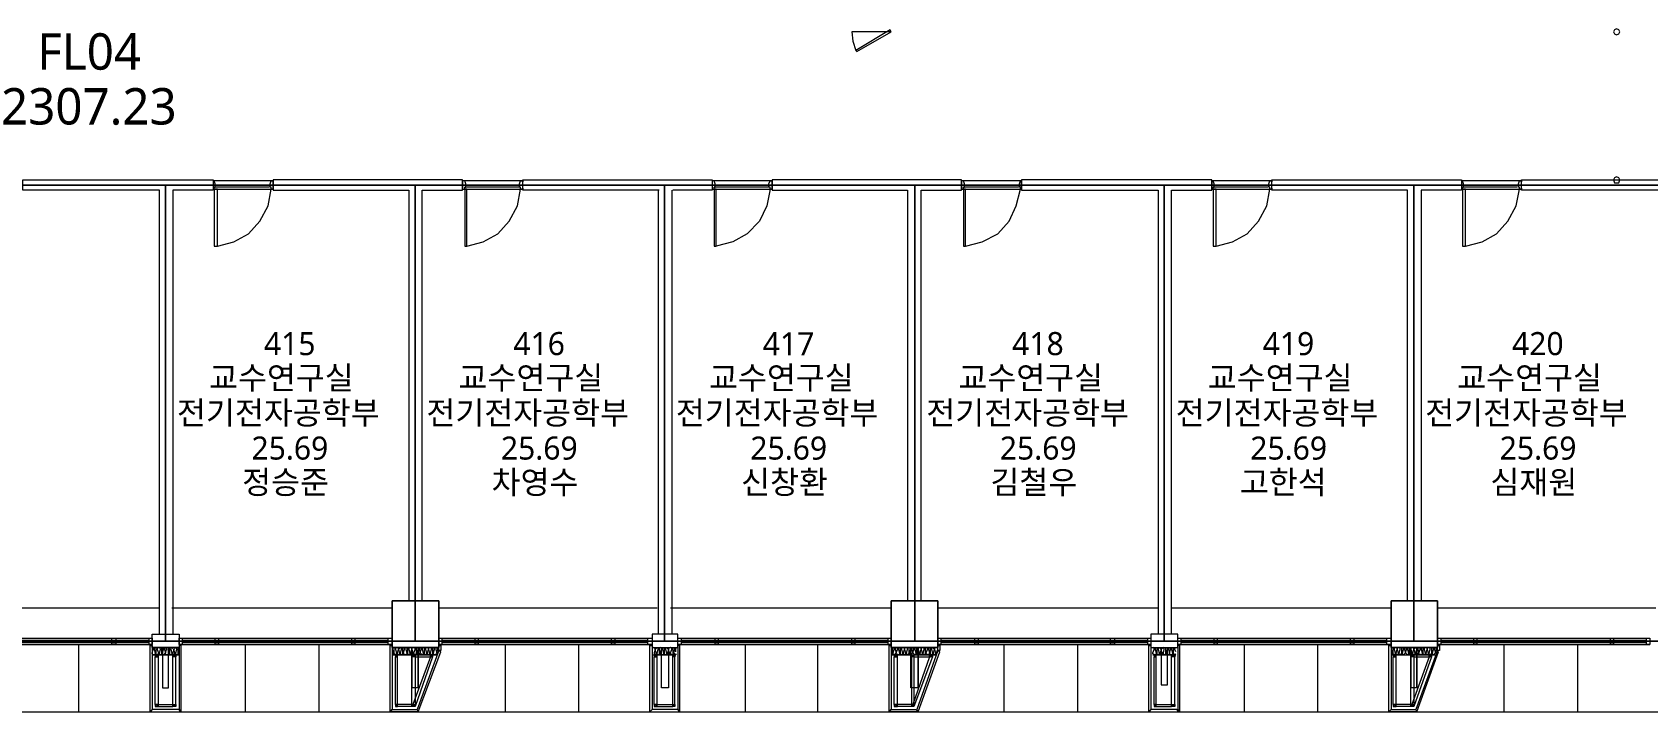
# Model space of a CAD drawing. Header units: millimetres. Extents: x -4005 to 126991, y -1911 to 106703.
# Drawn here: x 73449 to 97711, y 19414 to 29620 of the extents above; entities that cross this region are included whole.
import ezdxf

# ---------------------------------------------------------------- set-up
doc = ezdxf.new("R2010")
doc.units = ezdxf.units.MM
doc.layers.add('PDF_문자', color=7, linetype='Continuous')
doc.layers.add('PDF_형상', color=7, linetype='Continuous')
doc.styles.add('PDF 맑은 고딕', font='malgun.ttf')

msp = doc.modelspace()

# ---------------------------------------------------------------- linework, layer by layer
at = {"layer": 'PDF_형상', "lineweight": 5}
for points in [[(80953, 49975), (80953, 42482), (79306, 42482), (79306, 38969), (82943, 38969), (86456, 38969), (97944, 38969), (103571, 38969), (109447, 38969), (109447, 29704), (109447, 24435), (105452, 24435), (105452, 20471), (101706, 20471), (97944, 20471), (94198, 20471), (90451, 20471), (86705, 20471), (82943, 20471), (79197, 20471), (75451, 20471), (71704, 20471)], [(86347, 29627), (86332, 29658), (85819, 29347), (85834, 29331), (86347, 29627), (85757, 29627), (85772, 29487), (85819, 29347)], [(71704, 27326), (75451, 27326), (79197, 27326), (82943, 27326), (86705, 27326), (90451, 27326), (94198, 27326), (97944, 27326)], [(75357, 20580), (75357, 27248), (73305, 27248), (73305, 27404), (76166, 27404), (76166, 27248), (75559, 27248), (75559, 20580)], [(76166, 27279), (76166, 27264), (76181, 27264), (76181, 27295), (76197, 27295), (76197, 27342), (76181, 27388), (76166, 27388), (76166, 27373)], [(77005, 27295), (76197, 27295)], [(76212, 27264), (77021, 27264)], [(76228, 26409), (76477, 26471), (76694, 26595), (76865, 26782), (76990, 27015), (77036, 27264)], [(77067, 27279), (77067, 27264), (77036, 27264), (77036, 27295), (77021, 27295), (77021, 27342), (77036, 27388), (77067, 27388), (77067, 27373)], [(79306, 21077), (79306, 27248), (79912, 27248), (79912, 27404), (77067, 27404), (77067, 27248), (79104, 27248), (79104, 21077)], [(79912, 27279), (79912, 27264), (79943, 27264), (79943, 27295), (79959, 27295), (79959, 27342), (79943, 27388), (79912, 27388), (79912, 27373)], [(80767, 27295), (79943, 27295)], [(79959, 27264), (80767, 27264)], [(79974, 26409), (80223, 26471), (80440, 26595), (80611, 26782), (80736, 27015), (80782, 27264)], [(80814, 27279), (80814, 27264), (80782, 27264), (80782, 27295), (80767, 27295), (80767, 27342), (80782, 27388), (80814, 27388), (80814, 27373)], [(82865, 27248), (80814, 27248), (80814, 27404), (83658, 27404), (83658, 27248), (83068, 27248)], [(82850, 27248), (82850, 20580)], [(83052, 27248), (83052, 20580)], [(83658, 27279), (83658, 27264), (83689, 27264), (83689, 27295), (83705, 27295), (83705, 27342), (83689, 27388), (83658, 27388), (83658, 27373)], [(84513, 27295), (83689, 27295)], [(83705, 27264), (84529, 27264), (84482, 27015), (84373, 26782), (84187, 26595), (83969, 26471), (83720, 26409)], [(84560, 27279), (84560, 27264), (84529, 27264), (84529, 27295), (84513, 27295), (84513, 27342), (84529, 27388), (84560, 27388), (84560, 27373)], [(86798, 21077), (86798, 27248), (87404, 27248), (87404, 27404), (84560, 27404), (84560, 27248), (86596, 27248), (86596, 21077)], [(87404, 27279), (87404, 27264), (87436, 27264), (87436, 27295), (87451, 27295), (87451, 27342), (87436, 27388), (87404, 27388), (87404, 27373)], [(88259, 27295), (87436, 27295)], [(87467, 27264), (88275, 27264)], [(87467, 26409), (87715, 26471), (87949, 26595), (88120, 26782), (88228, 27015), (88291, 27264)], [(88306, 27279), (88306, 27264), (88291, 27264), (88291, 27295), (88275, 27295), (88275, 27342), (88291, 27388), (88306, 27388), (88306, 27373)], [(90560, 20580), (90560, 27248), (91166, 27248), (91166, 27404), (88306, 27404), (88306, 27248), (90358, 27248), (90358, 20580)], [(91166, 27279), (91166, 27264), (91182, 27264), (91182, 27295), (91197, 27295), (91197, 27342), (91182, 27388), (91166, 27388), (91166, 27373)], [(92006, 27295), (91182, 27295)], [(91213, 27264), (92021, 27264)], [(91228, 26409), (91477, 26471), (91695, 26595), (91866, 26782), (91990, 27015), (92037, 27264)], [(92068, 27279), (92068, 27264), (92037, 27264), (92037, 27295), (92021, 27295), (92021, 27342), (92037, 27388), (92068, 27388), (92068, 27373)], [(94104, 21077), (94104, 27248), (92068, 27248), (92068, 27404), (94913, 27404), (94913, 27248), (94306, 27248), (94306, 21077)], [(94913, 27279), (94913, 27264), (94928, 27264), (94928, 27295), (94944, 27295), (94944, 27342), (94928, 27388), (94913, 27388), (94913, 27373)], [(95752, 27295), (94944, 27295)], [(94959, 27264), (95768, 27264)], [(94975, 26409), (95223, 26471), (95441, 26595), (95612, 26782), (95736, 27015), (95783, 27264)], [(95814, 27279), (95814, 27264), (95783, 27264), (95783, 27295), (95768, 27295), (95768, 27342), (95783, 27388), (95814, 27388), (95814, 27373)], [(97866, 27248), (95814, 27248), (95814, 27404), (98659, 27404), (98659, 27248), (98053, 27248), (98053, 20580)], [(75342, 20968), (72046, 20968)], [(78855, 20968), (75544, 20968)], [(82834, 20968), (79554, 20968)], [(86347, 20968), (83036, 20968)], [(90358, 20968), (87047, 20968)], [(93856, 20968), (90560, 20968)], [(97835, 20968), (94555, 20968)], [(72046, 20518), (75249, 20518)], [(72046, 20424), (75249, 20424)], [(72093, 20486), (75202, 20486)], [(72093, 20455), (75202, 20455)], [(74145, 20424), (74145, 19414)], [(75653, 20518), (78855, 20518)], [(75653, 20424), (78855, 20424)], [(75699, 20486), (78793, 20486)], [(75699, 20455), (78793, 20455)], [(76648, 20424), (76648, 19414)], [(77751, 20424), (77751, 19414)], [(79554, 20518), (82757, 20518)], [(79554, 20424), (82757, 20424)], [(79601, 20486), (82694, 20486)], [(79601, 20455), (82694, 20455)], [(80549, 20424), (80549, 19414)], [(81653, 20424), (81653, 19414)], [(83145, 20518), (86347, 20518)], [(83145, 20424), (86347, 20424)], [(83192, 20486), (86301, 20486)], [(83192, 20455), (86301, 20455)], [(84156, 20424), (84156, 19414)], [(85244, 20424), (85244, 19414)], [(87047, 20518), (90249, 20518)], [(87047, 20424), (90249, 20424)], [(87094, 20486), (90203, 20486)], [(87094, 20455), (90203, 20455)], [(88042, 20424), (88042, 19414)], [(89146, 20424), (89146, 19414)], [(90653, 20518), (93856, 20518)], [(90653, 20424), (93856, 20424)], [(90700, 20486), (93793, 20486)], [(90700, 20455), (93793, 20455)], [(91648, 20424), (91648, 19414)], [(92752, 20424), (92752, 19414)], [(94555, 20518), (97742, 20518)], [(94555, 20424), (97742, 20424)], [(94571, 20315), (94555, 20331), (94555, 20409), (94586, 20409), (94586, 20331), (94555, 20331)], [(94602, 20486), (97695, 20486)], [(94602, 20455), (97695, 20455)], [(95550, 20424), (95550, 19414)], [(96654, 20424), (96654, 19414)], [(75404, 20378), (75388, 20362), (75388, 20347), (75388, 20300), (75388, 20284), (75388, 20269), (75373, 20269), (75357, 20284), (75357, 20300), (75373, 20347), (75373, 20362), (75342, 20378), (75326, 20362), (75326, 20347), (75342, 20300), (75342, 20284), (75326, 20269), (75311, 20269), (75311, 20284), (75311, 20300), (75311, 20347), (75311, 20362), (75295, 20378), (75280, 20362), (75280, 20347), (75295, 20300), (75295, 20284), (75280, 20269), (75264, 20269), (75249, 20284), (75249, 20300), (75264, 20347), (75264, 20362), (75249, 20378)], [(75249, 20269), (75653, 20269)], [(75295, 19523), (75295, 20238), (75342, 20269)], [(75295, 19492), (75342, 19523), (75342, 20238)], [(75342, 19523), (75559, 19523), (75559, 20238)], [(75653, 20378), (75637, 20362), (75637, 20347), (75637, 20300), (75637, 20284), (75637, 20269), (75622, 20269), (75606, 20284), (75606, 20300), (75622, 20347), (75622, 20362), (75606, 20378), (75591, 20362), (75575, 20347), (75559, 20362), (75544, 20378), (75528, 20362), (75528, 20347), (75544, 20300), (75544, 20284), (75528, 20269), (75513, 20269), (75513, 20284), (75513, 20300), (75513, 20347), (75513, 20362), (75497, 20378)], [(75606, 19523), (75606, 20238), (75559, 20269)], [(79539, 20284), (79523, 20300), (79539, 20347), (79539, 20362), (79539, 20378), (79523, 20378), (79508, 20362), (79508, 20347), (79523, 20300), (79523, 20284), (79492, 20269), (79477, 20284), (79477, 20300), (79492, 20347), (79492, 20362), (79477, 20378), (79461, 20378), (79461, 20362), (79461, 20347), (79461, 20300), (79461, 20284), (79446, 20269), (79430, 20284), (79430, 20300), (79446, 20347), (79446, 20362), (79430, 20378), (79415, 20378), (79399, 20362), (79399, 20347), (79415, 20300), (79415, 20284), (79399, 20269), (79383, 20284), (79383, 20300), (79399, 20347), (79399, 20362), (79383, 20378), (79368, 20378), (79352, 20362), (79352, 20347), (79368, 20300), (79368, 20284), (79352, 20269), (79337, 20284), (79337, 20300), (79337, 20347), (79337, 20362), (79337, 20378), (79321, 20378), (79306, 20362), (79306, 20347), (79321, 20300), (79321, 20284), (79306, 20269), (79290, 20284), (79275, 20300), (79259, 20284), (79244, 20269), (79228, 20284), (79228, 20300), (79244, 20347), (79244, 20362), (79228, 20378), (79212, 20378), (79212, 20362), (79212, 20347), (79212, 20300), (79212, 20284), (79197, 20269), (79181, 20284), (79181, 20300), (79197, 20347), (79197, 20362), (79181, 20378), (79166, 20378), (79150, 20362), (79150, 20347), (79166, 20300), (79166, 20284), (79150, 20269), (79135, 20284), (79135, 20300), (79150, 20347), (79150, 20362), (79135, 20378), (79119, 20378), (79104, 20362), (79104, 20347), (79119, 20300), (79119, 20284), (79104, 20269), (79088, 20284), (79088, 20300), (79088, 20347), (79088, 20362), (79088, 20378), (79073, 20378), (79057, 20362), (79057, 20347), (79073, 20300), (79073, 20284), (79057, 20269), (79026, 20284), (79026, 20300), (79041, 20347), (79041, 20362), (79026, 20378), (79010, 20378), (79010, 20362), (79010, 20347), (79010, 20300), (79010, 20284), (78995, 20269), (78979, 20284), (78979, 20300), (78995, 20347), (78995, 20362), (78979, 20378), (78964, 20378), (78964, 20362), (78948, 20347), (78964, 20300), (78964, 20284), (78948, 20269), (78933, 20284), (78933, 20300), (78948, 20347), (78948, 20362), (78933, 20378), (78917, 20378), (78902, 20362), (78902, 20347), (78917, 20300), (78917, 20284), (78902, 20269), (78886, 20284), (78886, 20300), (78886, 20347), (78886, 20362), (78886, 20378), (78870, 20378), (78855, 20362), (78855, 20347), (78870, 20300), (78870, 20284), (78855, 20269), (79523, 20269)], [(78902, 19523), (78902, 20238), (78933, 20269)], [(79150, 19523), (78933, 19523), (78933, 20238)], [(79244, 19771), (79244, 20378), (79244, 19771), (79150, 19771), (79150, 20378), (79150, 19771)], [(79430, 20269), (79461, 20238), (79197, 19492), (79150, 19523), (79150, 20269), (79197, 20238), (79446, 20238)], [(79430, 20238), (79166, 19523)], [(79446, 20269), (79197, 20269), (79197, 19523)], [(79586, 20315), (79554, 20331)], [(83114, 20284), (83114, 20269), (83099, 20284), (83083, 20284), (83083, 20300), (83099, 20347), (83099, 20362), (83083, 20378), (83068, 20362), (83068, 20347), (83068, 20300), (83068, 20284), (83068, 20269), (83052, 20269), (83036, 20284), (83036, 20300), (83052, 20347), (83052, 20362), (83036, 20378), (83005, 20362), (83005, 20347), (82990, 20362), (82974, 20378), (82959, 20362), (82959, 20347), (82974, 20300), (82974, 20284), (82959, 20269), (82943, 20269), (82943, 20284), (82943, 20300), (82943, 20347), (82943, 20362), (82928, 20378), (82912, 20362), (82912, 20347), (82928, 20300), (82928, 20284), (82912, 20269), (82897, 20269), (82881, 20284), (82881, 20300), (82897, 20347), (82897, 20362), (82881, 20378), (82865, 20362), (82865, 20347), (82865, 20300), (82865, 20284), (82865, 20269), (82850, 20269), (82834, 20284), (82834, 20300), (82850, 20347), (82850, 20362), (82834, 20378), (82819, 20362), (82803, 20347), (82803, 20362), (82772, 20378)], [(82772, 20269), (83114, 20269)], [(82788, 19523), (82788, 20238), (82834, 20269)], [(82788, 19492), (82834, 19523), (83068, 19523), (83068, 20238)], [(82834, 19523), (82834, 20238)], [(83005, 20378), (83005, 19771), (82897, 19771), (82897, 20378)], [(83099, 19523), (83099, 20238), (83068, 20269)], [(83114, 20315), (83114, 20347), (83114, 20362), (83130, 20378)], [(87031, 20284), (87031, 20300), (87047, 20347), (87047, 20362), (87031, 20378), (87016, 20378), (87000, 20362), (87000, 20347), (87016, 20300), (87016, 20284), (87000, 20269), (86985, 20284), (86985, 20300), (87000, 20347), (86985, 20362), (86985, 20378), (86969, 20378), (86954, 20362), (86954, 20347), (86969, 20300), (86969, 20284), (86954, 20269), (86938, 20284), (86938, 20300), (86938, 20347), (86938, 20362), (86938, 20378), (86923, 20378), (86907, 20362), (86907, 20347), (86923, 20300), (86923, 20284), (86892, 20269), (86876, 20284), (86876, 20300), (86892, 20347), (86892, 20362), (86876, 20378), (86860, 20378), (86860, 20362), (86860, 20347), (86860, 20300), (86860, 20284), (86845, 20269), (86829, 20284), (86829, 20300), (86845, 20347), (86845, 20362), (86829, 20378), (86814, 20378), (86798, 20362), (86798, 20347), (86814, 20300), (86814, 20284), (86798, 20269), (86783, 20284), (86783, 20300), (86798, 20347), (86798, 20362), (86783, 20378), (86767, 20378), (86752, 20362), (86752, 20347), (86767, 20300), (86767, 20284), (86752, 20269), (86736, 20284), (86736, 20300), (86736, 20347), (86736, 20362), (86736, 20378), (86721, 20378), (86705, 20362), (86705, 20347), (86721, 20300), (86721, 20284), (86705, 20269), (86689, 20284), (86674, 20300), (86658, 20284), (86643, 20269), (86627, 20284), (86627, 20300), (86643, 20347), (86643, 20362), (86627, 20378), (86612, 20378), (86612, 20362), (86612, 20347), (86612, 20300), (86612, 20284), (86596, 20269), (86581, 20284), (86581, 20300), (86596, 20347), (86596, 20362), (86581, 20378), (86565, 20378), (86550, 20362), (86550, 20347), (86565, 20300), (86565, 20284), (86550, 20269), (86534, 20284), (86534, 20300), (86550, 20347), (86550, 20362), (86534, 20378), (86518, 20378), (86503, 20362), (86503, 20347), (86518, 20300), (86518, 20284), (86503, 20269), (86487, 20284), (86487, 20300), (86487, 20347), (86487, 20362), (86487, 20378), (86472, 20378), (86456, 20362), (86456, 20347), (86472, 20300), (86472, 20284), (86456, 20269), (86425, 20284), (86425, 20300), (86410, 20284), (86394, 20269), (86379, 20284), (86379, 20300), (86394, 20347), (86394, 20362), (86379, 20378), (86363, 20378), (86363, 20362), (86363, 20347), (86363, 20300), (86363, 20284), (86347, 20269), (87031, 20269)], [(86394, 19523), (86394, 20238), (86441, 20269)], [(86658, 19523), (86441, 19523), (86441, 20238)], [(86752, 19771), (86752, 20378), (86752, 19771), (86643, 19771), (86643, 20378), (86643, 19771)], [(86923, 20269), (86969, 20238), (86689, 19492), (86658, 19523), (86658, 20269), (86689, 20238), (86938, 20238)], [(86923, 20238), (86674, 19523)], [(86938, 20269), (86689, 20269), (86689, 19523)], [(87078, 20315), (87047, 20331)], [(90622, 20284), (90607, 20269), (90591, 20284), (90591, 20300), (90591, 20347), (90591, 20362), (90576, 20378), (90560, 20362), (90560, 20347), (90576, 20300), (90576, 20284), (90560, 20269), (90545, 20269), (90529, 20284), (90529, 20300), (90545, 20347), (90545, 20362), (90529, 20378), (90513, 20362), (90513, 20347), (90529, 20300), (90529, 20284), (90513, 20269), (90498, 20269), (90482, 20284), (90482, 20300), (90498, 20347), (90498, 20362), (90482, 20378), (90467, 20362), (90467, 20347), (90467, 20300), (90467, 20284), (90467, 20269), (90451, 20269), (90436, 20284), (90436, 20300), (90451, 20347), (90451, 20362), (90436, 20378), (90420, 20362), (90405, 20347), (90389, 20362), (90374, 20378), (90358, 20362), (90358, 20347), (90374, 20300), (90374, 20284), (90358, 20269), (90342, 20269), (90342, 20284), (90342, 20300), (90342, 20347), (90342, 20362), (90327, 20378), (90311, 20362), (90311, 20347), (90327, 20300), (90327, 20284), (90311, 20269), (90296, 20269), (90280, 20284), (90280, 20300), (90296, 20347), (90296, 20362), (90280, 20378)], [(90280, 20269), (90622, 20269)], [(90296, 19523), (90296, 20238), (90327, 20269)], [(90296, 19492), (90327, 19523), (90327, 20238)], [(90327, 19523), (90560, 19523), (90560, 20238)], [(90405, 20378), (90405, 19818), (90498, 19818), (90498, 20378)], [(90607, 19523), (90607, 20238), (90560, 20269)], [(90622, 20315), (90607, 20347), (90607, 20362), (90622, 20378)], [(94540, 20284), (94524, 20300), (94540, 20347), (94540, 20362), (94524, 20378), (94508, 20362), (94508, 20347), (94524, 20300), (94508, 20284), (94493, 20269), (94477, 20284), (94477, 20300), (94493, 20347), (94493, 20362), (94477, 20378), (94462, 20378), (94462, 20362), (94462, 20347), (94462, 20300), (94462, 20284), (94446, 20269), (94431, 20284), (94431, 20300), (94446, 20347), (94446, 20362), (94431, 20378), (94415, 20378), (94400, 20362), (94400, 20347), (94415, 20300), (94415, 20284), (94400, 20269), (94384, 20284), (94384, 20300), (94400, 20347), (94400, 20362), (94384, 20378), (94369, 20378), (94353, 20362), (94353, 20347), (94369, 20300), (94369, 20284), (94353, 20269), (94337, 20284), (94337, 20300), (94337, 20347), (94337, 20362), (94337, 20378), (94322, 20378), (94306, 20362), (94306, 20347), (94322, 20300), (94322, 20284), (94306, 20269), (94275, 20284), (94275, 20300), (94260, 20284), (94244, 20269), (94229, 20284), (94229, 20300), (94244, 20347), (94244, 20362), (94229, 20378), (94213, 20378), (94213, 20362), (94198, 20347), (94213, 20300), (94213, 20284), (94198, 20269), (94182, 20284), (94182, 20300), (94198, 20347), (94198, 20362), (94182, 20378), (94166, 20378), (94151, 20362), (94151, 20347), (94166, 20300), (94166, 20284), (94151, 20269), (94135, 20284), (94135, 20300), (94135, 20347), (94135, 20362), (94135, 20378), (94120, 20378), (94104, 20362), (94104, 20347), (94120, 20300), (94120, 20284), (94104, 20269), (94089, 20284), (94073, 20300), (94058, 20284), (94042, 20269), (94027, 20284), (94027, 20300), (94042, 20347), (94042, 20362), (94027, 20378), (94011, 20378), (94011, 20362), (94011, 20347), (94011, 20300), (94011, 20284), (93995, 20269), (93980, 20284), (93980, 20300), (93995, 20347), (93995, 20362), (93980, 20378), (93964, 20378), (93949, 20362), (93949, 20347), (93964, 20300), (93964, 20284), (93949, 20269), (93933, 20284), (93933, 20300), (93949, 20347), (93949, 20362), (93933, 20378), (93918, 20378), (93902, 20362), (93902, 20347), (93918, 20300), (93918, 20284), (93902, 20269), (93887, 20284), (93887, 20300), (93887, 20347), (93887, 20362), (93887, 20378), (93871, 20378), (93856, 20362), (93856, 20347), (93871, 20300), (93871, 20284), (93856, 20269), (94524, 20269)], [(93887, 19523), (93887, 20238), (93933, 20269)], [(94151, 19523), (93933, 19523), (93933, 20238)], [(94244, 19771), (94244, 20378), (94244, 19771), (94151, 19771), (94151, 20378), (94151, 19771)], [(94431, 20269), (94462, 20238), (94198, 19492), (94151, 19523), (94151, 20269), (94198, 20238), (94446, 20238)], [(94431, 20238), (94166, 19523)], [(94446, 20269), (94198, 20269), (94198, 19523)], [(19583, 19414), (108825, 19414)], [(75342, 19492), (75559, 19492)], [(75606, 19492), (75559, 19523)], [(78902, 19492), (78933, 19523)], [(79150, 19492), (78933, 19492)], [(82834, 19492), (83068, 19492)], [(83099, 19492), (83068, 19523)], [(86394, 19492), (86441, 19523)], [(86658, 19492), (86441, 19492)], [(90327, 19492), (90560, 19492)], [(90607, 19492), (90560, 19523)], [(93887, 19492), (93933, 19523)], [(94151, 19492), (93933, 19492)]]:
    msp.add_lwpolyline(points, dxfattribs=at)
for points in [[(97244, 29673), (97213, 29658), (97198, 29627), (97213, 29596), (97244, 29580), (97275, 29596), (97291, 29627), (97275, 29658)], [(97244, 27357), (97275, 27357), (97291, 27404), (97275, 27435), (97244, 27450), (97213, 27435), (97198, 27404), (97213, 27357)], [(75451, 27326), (64196, 27326), (64196, 20471), (75451, 20471)], [(79197, 25352), (79197, 27326), (75451, 27326), (75451, 20471), (79197, 20471)], [(76166, 27264), (77067, 27264), (77067, 27388), (76166, 27388)], [(76181, 27264), (76181, 26409), (76228, 26409), (76228, 27264)], [(82943, 27326), (79197, 27326), (79197, 25352), (79197, 20471), (82943, 20471)], [(79912, 27264), (80814, 27264), (80814, 27388), (79912, 27388)], [(79943, 27264), (79943, 26409), (79974, 26409), (79974, 27264)], [(86705, 27326), (82943, 27326), (82943, 20471), (86705, 20471)], [(83658, 27264), (84560, 27264), (84560, 27388), (83658, 27388)], [(83689, 27264), (83689, 26409), (83720, 26409), (83720, 27264)], [(90451, 27326), (86705, 27326), (86705, 20471), (90451, 20471)], [(87404, 27264), (88306, 27264), (88306, 27388), (87404, 27388)], [(87436, 27264), (87436, 26409), (87467, 26409), (87467, 27264)], [(94198, 27326), (90451, 27326), (90451, 20471), (94198, 20471)], [(91166, 27264), (92068, 27264), (92068, 27388), (91166, 27388)], [(91182, 27264), (91182, 26409), (91228, 26409), (91228, 27264)], [(97944, 27326), (94198, 27326), (94198, 20471), (97944, 20471)], [(94913, 27264), (95814, 27264), (95814, 27388), (94913, 27388)], [(94928, 27264), (94928, 26409), (94975, 26409), (94975, 27264)], [(79554, 21077), (78855, 21077), (78855, 20378), (79554, 20378)], [(78855, 21077), (79554, 21077), (79554, 20378), (78855, 20378)], [(87047, 21077), (86347, 21077), (86347, 20378), (87047, 20378)], [(86347, 21077), (87047, 21077), (87047, 20378), (86347, 20378)], [(94555, 21077), (93856, 21077), (93856, 20378), (94555, 20378)], [(93856, 21077), (94555, 21077), (94555, 20378), (93856, 20378)], [(74642, 20518), (74705, 20518), (74705, 20424), (74642, 20424)], [(75202, 20518), (75249, 20518), (75249, 20424), (75202, 20424)], [(75249, 19445), (75217, 19414), (75217, 20409), (75249, 20409)], [(75653, 20580), (75653, 20378), (75249, 20378), (75249, 20580)], [(75653, 20518), (75699, 20518), (75699, 20424), (75653, 20424)], [(75653, 19445), (75684, 19414), (75684, 20409), (75653, 20409)], [(76197, 20518), (76243, 20518), (76243, 20424), (76197, 20424)], [(78249, 20518), (78295, 20518), (78295, 20424), (78249, 20424)], [(78793, 20518), (78855, 20518), (78855, 20424), (78793, 20424)], [(78855, 20409), (78855, 19445), (78824, 19414), (78824, 20409)], [(79554, 20518), (79601, 20518), (79601, 20424), (79554, 20424)], [(79554, 20331), (79554, 20409), (79586, 20409), (79586, 20331)], [(80098, 20518), (80145, 20518), (80145, 20424), (80098, 20424)], [(82150, 20518), (82197, 20518), (82197, 20424), (82150, 20424)], [(82694, 20518), (82757, 20518), (82757, 20424), (82694, 20424)], [(82757, 19445), (82726, 19414), (82726, 20409), (82757, 20409)], [(82757, 20378), (83145, 20378), (83145, 20580), (82757, 20580)], [(83145, 20518), (83192, 20518), (83192, 20424), (83145, 20424)], [(83145, 19445), (83176, 19414), (83176, 20409), (83145, 20409)], [(83705, 20518), (83751, 20518), (83751, 20424), (83705, 20424)], [(85757, 20518), (85803, 20518), (85803, 20424), (85757, 20424)], [(86301, 20518), (86347, 20518), (86347, 20424), (86301, 20424)], [(86347, 20409), (86347, 19445), (86316, 19414), (86316, 20409)], [(87047, 20518), (87094, 20518), (87094, 20424), (87047, 20424)], [(87047, 20331), (87047, 20409), (87078, 20409), (87078, 20331)], [(87607, 20518), (87653, 20518), (87653, 20424), (87607, 20424)], [(89643, 20518), (89705, 20518), (89705, 20424), (89643, 20424)], [(90203, 20518), (90249, 20518), (90249, 20424), (90203, 20424)], [(90249, 19445), (90218, 19414), (90218, 20409), (90249, 20409), (90249, 19445), (90218, 19414), (90669, 19414), (90638, 19445)], [(90249, 20378), (90653, 20378), (90653, 20580), (90249, 20580)], [(90653, 20518), (90700, 20518), (90700, 20424), (90653, 20424)], [(90653, 19445), (90684, 19414), (90684, 20409), (90653, 20409)], [(91197, 20518), (91244, 20518), (91244, 20424), (91197, 20424)], [(93249, 20518), (93296, 20518), (93296, 20424), (93249, 20424)], [(93793, 20518), (93856, 20518), (93856, 20424), (93793, 20424)], [(93856, 20409), (93856, 19445), (93824, 19414), (93824, 20409)], [(94555, 20518), (94602, 20518), (94602, 20424), (94555, 20424)], [(95099, 20518), (95146, 20518), (95146, 20424), (95099, 20424)], [(97151, 20518), (97198, 20518), (97198, 20424), (97151, 20424)], [(97695, 20518), (97742, 20518), (97742, 20424), (97695, 20424)], [(75295, 20269), (75295, 20238), (75342, 20238), (75342, 20269)], [(75482, 20347), (75497, 20300), (75497, 20284), (75482, 20269), (75466, 20269), (75451, 20284), (75451, 20300), (75466, 20347), (75466, 20362), (75451, 20378), (75435, 20362), (75435, 20347), (75451, 20300), (75435, 20284), (75435, 20269), (75420, 20269), (75404, 20284), (75404, 20300), (75420, 20347), (75420, 20362), (75404, 20378), (75404, 19771), (75497, 19771), (75497, 20378), (75482, 20362)], [(75575, 20347), (75559, 20300), (75559, 20284), (75559, 20269), (75575, 20269), (75591, 20284), (75591, 20300)], [(75606, 20269), (75606, 20238), (75559, 20238), (75559, 20269)], [(78902, 20269), (78902, 20238), (78933, 20238), (78933, 20269)], [(79197, 20269), (79197, 20238), (79150, 20238), (79150, 20269)], [(79586, 20315), (79554, 20331), (79228, 19445), (79244, 19414)], [(79275, 20300), (79290, 20347), (79290, 20362), (79275, 20378), (79259, 20378), (79259, 20362), (79259, 20347)], [(79461, 20269), (79461, 20238), (79430, 20238), (79430, 20269)], [(82803, 20347), (82788, 20300), (82788, 20284), (82803, 20269), (82819, 20269), (82819, 20284), (82819, 20300)], [(82788, 20269), (82788, 20238), (82834, 20238), (82834, 20269)], [(83005, 20347), (82990, 20300), (82990, 20284), (82990, 20269), (83005, 20269), (83021, 20284), (83021, 20300)], [(83099, 20269), (83099, 20238), (83068, 20238), (83068, 20269)], [(86394, 20269), (86394, 20238), (86441, 20238), (86441, 20269)], [(86425, 20300), (86441, 20347), (86441, 20362), (86425, 20378), (86410, 20378), (86410, 20362), (86410, 20347)], [(86674, 20300), (86689, 20347), (86689, 20362), (86674, 20378), (86658, 20362), (86658, 20347)], [(86689, 20269), (86689, 20238), (86658, 20238), (86658, 20269)], [(87078, 20315), (87047, 20331), (86736, 19445), (86752, 19414)], [(86969, 20269), (86969, 20238), (86923, 20238), (86923, 20269)], [(90296, 20269), (90296, 20238), (90327, 20238), (90327, 20269)], [(90405, 20347), (90389, 20300), (90389, 20284), (90389, 20269), (90405, 20269), (90420, 20284), (90420, 20300)], [(90607, 20269), (90607, 20238), (90560, 20238), (90560, 20269)], [(93887, 20269), (93887, 20238), (93933, 20238), (93933, 20269)], [(94073, 20300), (94089, 20347), (94089, 20362), (94089, 20378), (94073, 20378), (94058, 20362), (94058, 20347)], [(94198, 20269), (94198, 20238), (94151, 20238), (94151, 20269)], [(94571, 20315), (94555, 20331), (94229, 19445), (94244, 19414)], [(94275, 20300), (94291, 20347), (94291, 20362), (94275, 20378), (94260, 20378), (94260, 20362), (94260, 20347)], [(94462, 20269), (94462, 20238), (94431, 20238), (94431, 20269)], [(75249, 19445), (75217, 19414), (75668, 19414), (75653, 19445)], [(75295, 19523), (75295, 19492), (75342, 19492), (75342, 19523)], [(75606, 19523), (75606, 19492), (75559, 19492), (75559, 19523)], [(79228, 19445), (79244, 19414), (78824, 19414), (78855, 19445)], [(78902, 19523), (78902, 19492), (78933, 19492), (78933, 19523)], [(79197, 19523), (79197, 19492), (79150, 19492), (79150, 19523)], [(82757, 19445), (82726, 19414), (83176, 19414), (83145, 19445)], [(82788, 19523), (82788, 19492), (82834, 19492), (82834, 19523)], [(83099, 19523), (83099, 19492), (83068, 19492), (83068, 19523)], [(86721, 19445), (86752, 19414), (86316, 19414), (86347, 19445)], [(86394, 19523), (86394, 19492), (86441, 19492), (86441, 19523)], [(86689, 19523), (86689, 19492), (86658, 19492), (86658, 19523)], [(90296, 19523), (90296, 19492), (90327, 19492), (90327, 19523)], [(90607, 19523), (90607, 19492), (90560, 19492), (90560, 19523)], [(94229, 19445), (94244, 19414), (93824, 19414), (93856, 19445)], [(93887, 19523), (93887, 19492), (93933, 19492), (93933, 19523)], [(94198, 19523), (94198, 19492), (94151, 19492), (94151, 19523)]]:
    msp.add_lwpolyline(points, close=True, dxfattribs=at)

# ---------------------------------------------------------------- texts
at = {"layer": 'PDF_문자', "attachment_point": 4, "style": 'PDF 맑은 고딕'}
for s, insert, char_height in [('FL04', (73523, 29328), 547.5), ('2307.23', (72979, 28503), 547.5), ('415', (76928, 24941), 346.4), ('416', (80674, 24941), 346.4), ('417', (84420, 24941), 346.4), ('418', (88166, 24941), 346.4), ('419', (91928, 24941), 346.4), ('420', (95674, 24941), 346.4), ('교수연구실', (76103, 24413), 346.4), ('교수연구실', (79850, 24413), 346.4), ('교수연구실', (83612, 24413), 346.4), ('교수연구실', (87358, 24413), 346.4), ('교수연구실', (91104, 24413), 346.4), ('교수연구실', (94850, 24413), 346.4), ('전기전자공학부', (75622, 23885), 346.4), ('전기전자공학부', (79368, 23885), 346.4), ('전기전자공학부', (83114, 23885), 346.4), ('전기전자공학부', (86876, 23885), 346.4), ('전기전자공학부', (90622, 23885), 346.4), ('전기전자공학부', (94368, 23885), 346.4), ('25.69', (76741, 23371), 346.4), ('25.69', (80487, 23371), 346.4), ('25.69', (84233, 23371), 346.4), ('25.69', (87980, 23371), 346.4), ('25.69', (91742, 23371), 346.4), ('25.69', (95488, 23371), 346.4), ('정승준', (76601, 22843), 346.4), ('차영수', (80347, 22843), 346.4), ('신창환', (84094, 22843), 346.4), ('김철우', (87840, 22843), 346.4), ('고한석', (91586, 22843), 346.4), ('심재원', (95348, 22843), 346.4)]:
    msp.add_mtext(s, dxfattribs=dict(at, insert=insert, char_height=char_height))

doc.saveas('drawing.dxf')
